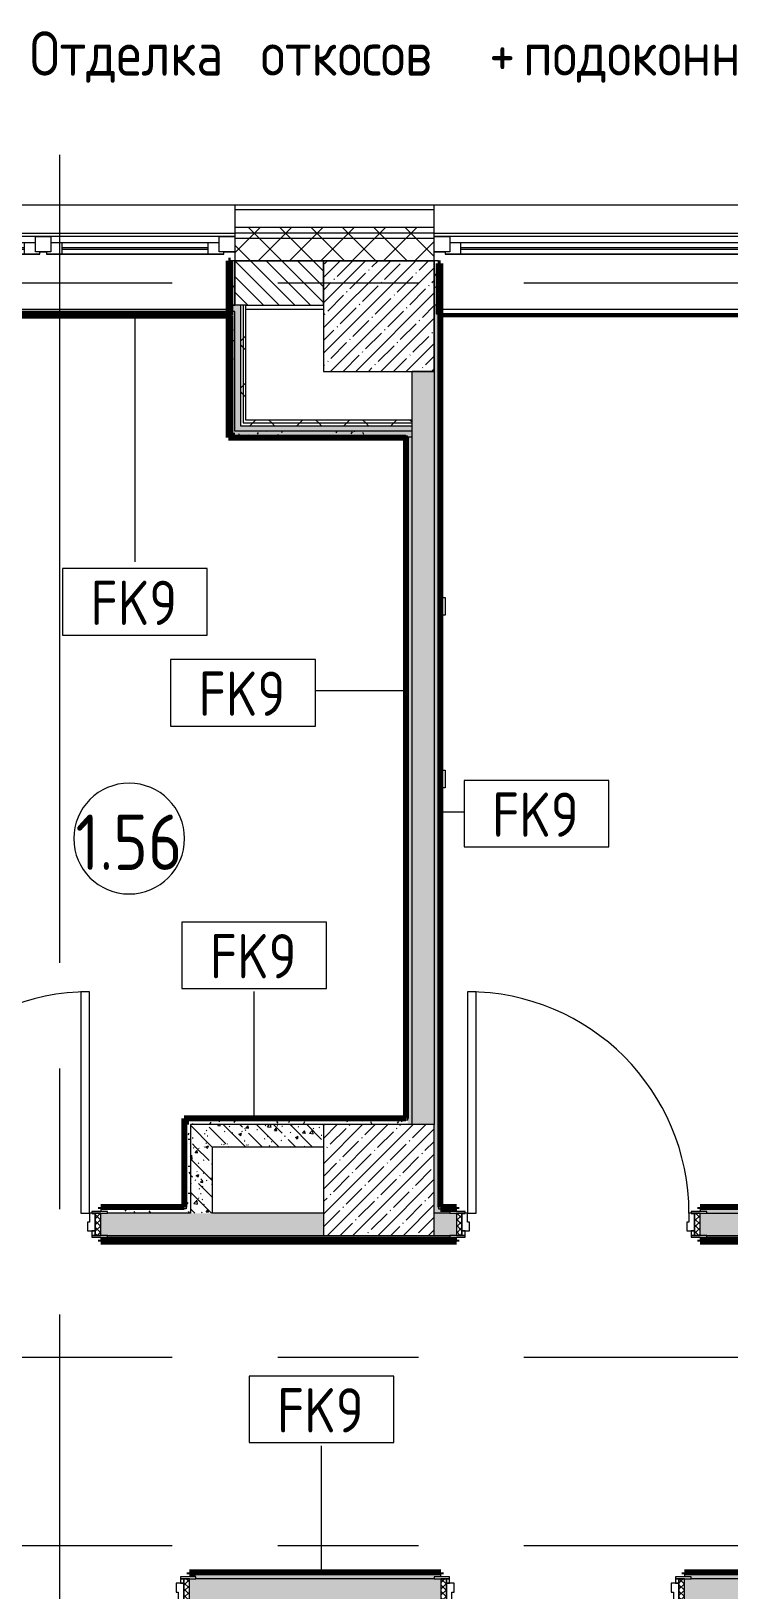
# Model space of a CAD drawing. Header units: millimetres. Extents: x 35144 to 233944, y -8553 to 29000.
# Drawn here: x 75431 to 78580, y 21100 to 28136 of the extents above; entities that cross this region are included whole.
import ezdxf

# ---------------------------------------------------------------- set-up
doc = ezdxf.new("R2010")
doc.units = ezdxf.units.MM
doc.linetypes.add('Осевая', pattern=[3175, 635, -476.25, 1587.5, -476.25])
for name, color, linetype, lineweight in [('A-AREA-IDEN', 7, 'Continuous', 9), ('A-DOOR', 7, 'Continuous', 9), ('A-DOOR-1', 7, 'Continuous', 13), ('A-DOOR-FRAM', 7, 'Continuous', 13), ('A-DOOR-FRAM-1', 7, 'Continuous', 9), ('A-GLAZ', 7, 'Continuous', 9), ('A-GLAZ-1', 7, 'Continuous', 13), ('A-WALL', 7, 'Continuous', 9), ('A-WALL-IDEN', 7, 'Continuous', 9), ('G-ANNO-TEXT', 7, 'Continuous', 9), ('I-WALL', 7, 'Continuous', 9), ('S-COLS', 7, 'Continuous', 9), ('Оси', 7, 'Continuous', 9), ('Оси-2', 7, 'Осевая', 9)]:
    doc.layers.add(name, color=color, linetype=linetype, lineweight=lineweight)
for name, color, linetype, lineweight, true_color in [('A-WALL-1', 7, 'Continuous', 9, 0xc0c0c0), ('A-WALL-4', 7, 'Continuous', 9, 0x73b588), ('I-WALL-1', 7, 'Continuous', 9, 0x73b588), ('I-WALL-10', 7, 'Continuous', 50, 0x73b588), ('I-WALL-2', 7, 'Continuous', 9, 0x74ba7c), ('I-WALL-6', 7, 'Continuous', 9, 0xc0c0c0), ('I-WALL-9', 7, 'Continuous', 80, 0x73b588), ('S-WALL-ANLY', 7, 'Continuous', 13, 0x008040), ('S-WALL-ANLY-1', 7, 'Continuous', 5, 0x008040)]:
    doc.layers.add(name, color=color, linetype=linetype, lineweight=lineweight, true_color=true_color)
doc.styles.add('GOST Common', font='GOST_Common.ttf', dxfattribs={"width": 0.9, "height": 200})
doc.styles.add('GOST Common_1', font='GOST_Common.ttf', dxfattribs={"width": 0.9, "height": 250})
pattern_1 = [(135, (0, 0), (-75.43415, -75.43415), [106.68, -17.78, 3.556, -17.78]), (135, (0, 75.39), (-75.43415, -75.43415), []), (50, (0, 0), (127.52922, -11.15758), [13.335, -146.685]), (355, (0, 0), (-24.66966, 133.74002), [10.668, -117.348]), (100.451, (10.63, -0.93), (102.85973, 122.58178), [11.333, -124.663]), (46.184, (0, 35.56), (189.75516, -29.43036), [20.002, -220.027]), (96.636, (15.81, 33.1), (166.1822, 173.1996), [17, -186.995]), (351.184, (0, 35.56), (166.18393, 173.19757), [16.002, -176.022]), (21, (17.78, 26.67), (106.13027, -71.58603), [13.335, -146.685]), (326, (17.78, 26.67), (43.26188, 128.93175), [10.668, -117.348]), (71.451, (26.62, 20.7), (149.39198, 57.34505), [11.333, -124.663]), (37.5, (0, 0), (2.162228, 59.188357), [3.353, -112.573, 3.353, -115.773, -117.793]), (37.5, (0, 0), (2.162228, 59.188357), [-235.052, 3.353, -114.44]), (7.5, (0, 0), (46.773857, 70.126152), [3.353, -64.567, 3.353, -109.906, -44.894]), (7.5, (0, 0), (46.773857, 70.126152), [-181.178, 3.353, -41.542]), (327.5, (-39.65, 0), (94.91367, -4.010093), [3.353, -41.097, 3.353, -135.331, -184.023]), (327.5, (-39.65, 0), (94.91367, -4.010093), [-183.134, 3.353, -180.67]), (317.5, (-57.43, 0), (103.69057, 17.79882), [3.353, -54.432, 3.353, -88.748, -130.683]), (317.5, (-57.43, 0), (103.69057, 17.79882), [-149.885, 3.353, -127.33])]
pattern_2 = [(135, (1751.41, 114.685), (-14.14214, -14.14214), []), (225, (1751.41, 114.685), (14.14214, -14.14214), [])]
pattern_3 = [(45, (-371.384, 114.685), (-14.1421, 14.1421), []), (135, (-371.384, 114.685), (-14.1421, -14.1421), [])]
pattern_4 = [(45, (0, 0), (-70.71068, 70.71068), []), (135, (0, 0), (-70.71068, -70.71068), [])]
pattern_5 = [(0, (0, 0), (121.92, 30.48), [10.058, -81.382, 10.058, -81.382, -487.68]), (0, (0, 0), (121.92, 30.48), [-182.88, 10.058, -172.822, 10.058, -81.382, -213.36]), (0, (0, 0), (121.92, 30.48), [-457.2, 10.058, -50.902, 10.058, -142.342]), (120, (45.72, 15.24), (-87.356454, 90.345817), [10.058, -81.382, 10.058, -81.382, -487.68]), (120, (45.72, 15.24), (-87.356454, 90.345817), [-182.88, 10.058, -172.822, 10.058, -81.382, -213.36]), (120, (45.72, 15.24), (-87.356454, 90.345817), [-457.2, 10.058, -50.902, 10.058, -142.342]), (240, (60.96, 76.2), (-34.563546, -120.825817), [10.058, -81.382, 10.058, -81.382, -487.68]), (240, (60.96, 76.2), (-34.563546, -120.825817), [-182.88, 10.058, -172.822, 10.058, -81.382, -213.36]), (240, (60.96, 76.2), (-34.563546, -120.825817), [-457.2, 10.058, -50.902, 10.058, -142.342])]
pattern_6 = [(45, (0, 0), (-106.06602, 106.06602), []), (135, (0, 0), (-106.06602, -106.06602), [])]

# ---------------------------------------------------------------- blocks, each defined once
blk = doc.blocks.new('110_Дверь_СКБ_1Ст_Внутренняя1 - Д-11п 1100x2100h_кладовые _все__ коридор _между помещениями блока столовой__ моечные _все_ 2-32102277-План отделки стен 1 этажа в осях 17-23')
at = {"layer": 'A-DOOR'}
h = blk.add_hatch(dxfattribs=at)
h.set_pattern_fill('FP_26', color=256, style=0, pattern_type=2)
h.set_pattern_definition(pattern_2)
h.paths.add_polyline_path([(562.5, -50), (562.5, 50), (537.5, 50), (537.5, -50)])
at = {"layer": 'A-DOOR-FRAM-1'}
h = blk.add_hatch(dxfattribs=at)
h.set_pattern_fill('FP_27', color=256, style=0, pattern_type=2)
h.set_pattern_definition(pattern_3)
h.paths.add_polyline_path([(-512.5, -50), (-512.5, 50), (-537.5, 50), (-537.5, -50)])
at = {"layer": 'A-DOOR'}
blk.add_arc((-487.5, 50), 1000, 360, 90, dxfattribs=at)
at = {"layer": 'A-DOOR-1'}
for p, q in [((-487.5, 1050), (-487.5, 50)), ((-447.5, 1050), (-487.5, 1050)), ((-447.5, 50), (-447.5, 1050)), ((-487.5, 50), (-447.5, 50))]:
    blk.add_line(p, q, dxfattribs=at)
at = {"layer": 'A-DOOR-FRAM'}
for p, q in [((-497.5, 58), (-567.5, 58)), ((-567.5, 58), (-567.5, 50)), ((-567.5, 50), (-497.5, 50)), ((-512.5, 50), (-537.5, 50)), ((-537.5, 50), (-537.5, -50)), ((-487.5, 50), (-512.5, 50)), ((-512.5, 50), (-512.5, -30)), ((-512.5, -50), (-512.5, 50)), ((-497.5, 50), (-512.5, 50)), ((-512.5, 50), (-512.5, 49)), ((-512.5, 49), (-497.5, 49)), ((-497.5, 50), (-497.5, 58)), ((-497.5, 49), (-497.5, 50)), ((-487.5, 10), (-487.5, 50)), ((-477.5, 10), (-487.5, 10)), ((-477.5, -30), (-477.5, 10)), ((512.5, 10), (502.5, 10)), ((502.5, 10), (502.5, -30)), ((512.5, 50), (512.5, 10)), ((537.5, 50), (512.5, 50)), ((592.5, 58), (522.5, 58)), ((522.5, 58), (522.5, 50)), ((537.5, 50), (522.5, 50)), ((522.5, 50), (522.5, 49)), ((522.5, 50), (592.5, 50)), ((522.5, 49), (537.5, 49)), ((537.5, -30), (537.5, 50)), ((562.5, 50), (537.5, 50)), ((537.5, 50), (537.5, -50)), ((537.5, 49), (537.5, 50)), ((562.5, -50), (562.5, 50)), ((592.5, 50), (592.5, 58)), ((-497.5, -50), (-567.5, -50)), ((-567.5, -50), (-567.5, -58)), ((-567.5, -58), (-497.5, -58)), ((-537.5, -50), (-512.5, -50)), ((-512.5, -30), (-477.5, -30)), ((-497.5, -30), (-512.5, -30)), ((-512.5, -30), (-512.5, -50)), ((-512.5, -50), (-497.5, -50)), ((-497.5, -50), (-497.5, -30)), ((-497.5, -58), (-497.5, -50)), ((502.5, -30), (537.5, -30)), ((537.5, -30), (522.5, -30)), ((522.5, -30), (522.5, -50)), ((522.5, -50), (537.5, -50)), ((592.5, -50), (522.5, -50)), ((522.5, -50), (522.5, -58)), ((522.5, -58), (592.5, -58)), ((537.5, -50), (537.5, -30)), ((537.5, -50), (562.5, -50)), ((592.5, -58), (592.5, -50))]:
    blk.add_line(p, q, dxfattribs=at)
blk = doc.blocks.new('110_Дверь_СКБ_1Ст_Внутренняя1 - Д-11 1100x2100h_кладовые _все__ коридор _между помещениями блока столовой__ моечные _все_-32089444-План отделки стен 1 этажа в осях 17-23')
at = {"layer": 'A-DOOR'}
h = blk.add_hatch(dxfattribs=at)
h.set_pattern_fill('FP_26', color=256, style=0, pattern_type=2)
h.set_pattern_definition(pattern_2)
h.paths.add_polyline_path([(562.5, -50), (562.5, 50), (537.5, 50), (537.5, -50)])
at = {"layer": 'A-DOOR-FRAM-1'}
h = blk.add_hatch(dxfattribs=at)
h.set_pattern_fill('FP_27', color=256, style=0, pattern_type=2)
h.set_pattern_definition(pattern_3)
h.paths.add_polyline_path([(-512.5, -50), (-512.5, 50), (-537.5, 50), (-537.5, -50)])
at = {"layer": 'A-DOOR'}
blk.add_arc((512.5, 50), 1000, 90, 180, dxfattribs=at)
at = {"layer": 'A-DOOR-1'}
for p, q in [((512.5, 1050), (472.5, 1050)), ((472.5, 1050), (472.5, 50)), ((512.5, 50), (512.5, 1050)), ((472.5, 50), (512.5, 50))]:
    blk.add_line(p, q, dxfattribs=at)
at = {"layer": 'A-DOOR-FRAM'}
for p, q in [((-497.5, 58), (-567.5, 58)), ((-567.5, 58), (-567.5, 50)), ((-567.5, 50), (-497.5, 50)), ((-512.5, 50), (-537.5, 50)), ((-537.5, 50), (-537.5, -50)), ((-487.5, 50), (-512.5, 50)), ((-512.5, 50), (-512.5, -30)), ((-512.5, -50), (-512.5, 50)), ((-497.5, 50), (-512.5, 50)), ((-512.5, 50), (-512.5, 49)), ((-512.5, 49), (-497.5, 49)), ((-497.5, 50), (-497.5, 58)), ((-497.5, 49), (-497.5, 50)), ((-487.5, 10), (-487.5, 50)), ((-477.5, 10), (-487.5, 10)), ((-477.5, -30), (-477.5, 10)), ((512.5, 10), (502.5, 10)), ((502.5, 10), (502.5, -30)), ((512.5, 50), (512.5, 10)), ((537.5, 50), (512.5, 50)), ((592.5, 58), (522.5, 58)), ((522.5, 58), (522.5, 50)), ((537.5, 50), (522.5, 50)), ((522.5, 50), (522.5, 49)), ((522.5, 50), (592.5, 50)), ((522.5, 49), (537.5, 49)), ((537.5, -30), (537.5, 50)), ((562.5, 50), (537.5, 50)), ((537.5, 50), (537.5, -50)), ((537.5, 49), (537.5, 50)), ((562.5, -50), (562.5, 50)), ((592.5, 50), (592.5, 58)), ((-497.5, -50), (-567.5, -50)), ((-567.5, -50), (-567.5, -58)), ((-567.5, -58), (-497.5, -58)), ((-537.5, -50), (-512.5, -50)), ((-512.5, -30), (-477.5, -30)), ((-497.5, -30), (-512.5, -30)), ((-512.5, -30), (-512.5, -50)), ((-512.5, -50), (-497.5, -50)), ((-497.5, -50), (-497.5, -30)), ((-497.5, -58), (-497.5, -50)), ((502.5, -30), (537.5, -30)), ((537.5, -30), (522.5, -30)), ((522.5, -30), (522.5, -50)), ((522.5, -50), (537.5, -50)), ((592.5, -50), (522.5, -50)), ((522.5, -50), (522.5, -58)), ((522.5, -58), (592.5, -58)), ((537.5, -50), (537.5, -30)), ((537.5, -50), (562.5, -50)), ((592.5, -58), (592.5, -50))]:
    blk.add_line(p, q, dxfattribs=at)
blk = doc.blocks.new('BSC_Колонна _Прямоугольная - 500х500-V25-План отделки стен 1 этажа в осях 17-23')
at = {"layer": 'S-COLS'}
h = blk.add_hatch(dxfattribs=at)
h.set_pattern_fill('FP_39', color=256, style=0, pattern_type=2)
h.set_pattern_definition([(45, (-77000, -22950), (-57.02463, 57.02463), []), (45, (-76942.975, -22950), (-57.02463, 57.02463), [100.806, -20.161, 3.353, -16.808])])
h.paths.add_polyline_path([(-250, -250), (250, -250), (250, 250), (-250, 250), (-250, -106.6)])
for p, q in [((250, 250), (-250, 250)), ((-250, 250), (-250, -250)), ((250, -250), (250, 250)), ((-250, -250), (250, -250))]:
    blk.add_line(p, q, dxfattribs=at)
blk = doc.blocks.new('110_Дверь_СКБ_2Ст - Д-10а_п__ СОШ_Дв_1450x2100h_Горячий цех 2-32185694-План отделки стен 1 этажа в осях 17-23')
at = {"layer": 'A-DOOR'}
h = blk.add_hatch(dxfattribs=at)
h.set_pattern_fill('FP_40', color=256, style=0, pattern_type=2)
h.set_pattern_definition([(135, (1601.41, 114.685), (-14.14214, -14.14214), []), (225, (1601.41, 114.685), (14.14214, -14.14214), [])])
h.paths.add_polyline_path([(712.5, 50), (687.5, 50), (687.5, -50), (712.5, -50)])
at = {"layer": 'A-DOOR-FRAM-1'}
h = blk.add_hatch(dxfattribs=at)
h.set_pattern_fill('FP_41', color=256, style=0, pattern_type=2)
h.set_pattern_definition([(45, (-521.384, 114.685), (-14.1421, 14.1421), []), (135, (-521.384, 114.685), (-14.1421, -14.1421), [])])
h.paths.add_polyline_path([(-669, 50), (-687.5, 50), (-687.5, -50), (-662.5, -50), (-662.5, 50)])
at = {"layer": 'A-DOOR'}
for centre, radius, start, end in [((-637.5, 50), 900, 0, 90), ((662.5, 50), 400, 90, 180)]:
    blk.add_arc(centre, radius, start, end, dxfattribs=at)
at = {"layer": 'A-DOOR-1'}
for p, q in [((-637.5, 950), (-637.5, 50)), ((-597.5, 950), (-637.5, 950)), ((-597.5, 50), (-597.5, 950)), ((662.5, 450), (622.5, 450)), ((622.5, 450), (622.5, 50)), ((662.5, 50), (662.5, 450)), ((-637.5, 50), (-597.5, 50)), ((622.5, 50), (662.5, 50))]:
    blk.add_line(p, q, dxfattribs=at)
at = {"layer": 'A-DOOR-FRAM'}
for p, q in [((-647.5, 58), (-717.5, 58)), ((-717.5, 58), (-717.5, 50)), ((-717.5, 50), (-647.5, 50)), ((-662.5, 50), (-687.5, 50)), ((-687.5, 50), (-687.5, -50)), ((-637.5, 50), (-662.5, 50)), ((-662.5, 50), (-662.5, -30)), ((-662.5, -50), (-662.5, 50)), ((-647.5, 50), (-647.5, 58)), ((-637.5, 10), (-637.5, 50)), ((-627.5, 10), (-637.5, 10)), ((-627.5, -30), (-627.5, 10)), ((662.5, 10), (652.5, 10)), ((652.5, 10), (652.5, -30)), ((662.5, 50), (662.5, 10)), ((687.5, 50), (662.5, 50)), ((742.5, 58), (672.5, 58)), ((672.5, 58), (672.5, 50)), ((672.5, 50), (742.5, 50)), ((687.5, -30), (687.5, 50)), ((712.5, 50), (687.5, 50)), ((687.5, 50), (687.5, -50)), ((712.5, -50), (712.5, 50)), ((742.5, 50), (742.5, 58)), ((-647.5, -50), (-717.5, -50)), ((-717.5, -50), (-717.5, -58)), ((-717.5, -58), (-647.5, -58)), ((-687.5, -50), (-662.5, -50)), ((-662.5, -30), (-627.5, -30)), ((-647.5, -30), (-662.5, -30)), ((-662.5, -30), (-662.5, -50)), ((-662.5, -50), (-647.5, -50)), ((-647.5, -50), (-647.5, -30)), ((-647.5, -58), (-647.5, -50)), ((652.5, -30), (687.5, -30)), ((687.5, -30), (672.5, -30)), ((672.5, -30), (672.5, -50)), ((672.5, -50), (687.5, -50)), ((742.5, -50), (672.5, -50)), ((672.5, -50), (672.5, -58)), ((672.5, -58), (742.5, -58)), ((687.5, -50), (687.5, -30)), ((687.5, -50), (712.5, -50)), ((742.5, -58), (742.5, -50))]:
    blk.add_line(p, q, dxfattribs=at)
blk = doc.blocks.new('120_Окно_СКБ_2Ст - 120_Окно_СКБ_2Ст 2100х2400 _мал створка справа_-19092174-План отделки стен 1 этажа в осях 17-23')
at = {"layer": 'A-GLAZ'}
for p, q in [((1050, -5), (-1050, -5)), ((-930, -55), (100, -55)), ((100, -65), (-930, -65)), ((270, -55), (930, -55)), ((930, -65), (270, -65)), ((-1050, -75), (-1000, -75)), ((170, -75), (200, -75)), ((1000, -75), (1050, -75))]:
    blk.add_line(p, q, dxfattribs=at)
at = {"layer": 'A-GLAZ-1'}
for p, q in [((-1050, -75), (-1050, -5)), ((-1050, -5), (-980, -5)), ((-980, -5), (-980, -75)), ((150, -35), (-980, -35)), ((-980, -35), (-980, -75)), ((-930, -85), (-930, -35)), ((100, -85), (100, -35)), ((150, -75), (150, -5)), ((150, -5), (220, -5)), ((150, -75), (150, -35)), ((220, -5), (220, -75)), ((980, -35), (220, -35)), ((220, -35), (220, -75)), ((270, -85), (270, -35)), ((930, -85), (930, -35)), ((980, -75), (980, -5)), ((980, -5), (1050, -5)), ((980, -75), (980, -35)), ((1050, -5), (1050, -75)), ((-980, -75), (-1050, -75)), ((-980, -75), (-1000, -75)), ((-1000, -75), (-1000, -85)), ((-1000, -85), (170, -85)), ((170, -85), (-1000, -85)), ((220, -75), (150, -75)), ((170, -75), (150, -75)), ((170, -85), (170, -75)), ((220, -75), (200, -75)), ((200, -75), (200, -85)), ((200, -85), (1000, -85)), ((1000, -85), (200, -85)), ((1050, -75), (980, -75)), ((1000, -75), (980, -75)), ((1000, -85), (1000, -75))]:
    blk.add_line(p, q, dxfattribs=at)
blk = doc.blocks.new('120_Окно_СКБ_2Ст - 120_Окно_СКБ_2Ст 3100х2500 _мал_створка слева_ 2-19089248-План отделки стен 1 этажа в осях 17-23')
at = {"layer": 'A-GLAZ'}
for p, q in [((1550, -5), (-1550, -5)), ((-1430, -55), (600, -55)), ((600, -65), (-1430, -65)), ((770, -55), (1430, -55)), ((1430, -65), (770, -65)), ((-1550, -75), (-1500, -75)), ((670, -75), (700, -75)), ((1500, -75), (1550, -75))]:
    blk.add_line(p, q, dxfattribs=at)
at = {"layer": 'A-GLAZ-1'}
for p, q in [((-1550, -75), (-1550, -5)), ((-1550, -5), (-1480, -5)), ((-1480, -5), (-1480, -75)), ((650, -35), (-1480, -35)), ((-1480, -35), (-1480, -75)), ((-1430, -85), (-1430, -35)), ((600, -85), (600, -35)), ((650, -75), (650, -5)), ((650, -5), (720, -5)), ((650, -75), (650, -35)), ((720, -5), (720, -75)), ((1480, -35), (720, -35)), ((720, -35), (720, -75)), ((770, -85), (770, -35)), ((1430, -85), (1430, -35)), ((1480, -75), (1480, -5)), ((1480, -5), (1550, -5)), ((1480, -75), (1480, -35)), ((1550, -5), (1550, -75)), ((-1480, -75), (-1550, -75)), ((-1480, -75), (-1500, -75)), ((-1500, -75), (-1500, -85)), ((-1500, -85), (670, -85)), ((670, -85), (-1500, -85)), ((720, -75), (650, -75)), ((670, -75), (650, -75)), ((670, -85), (670, -75)), ((720, -75), (700, -75)), ((700, -75), (700, -85)), ((700, -85), (1500, -85)), ((1500, -85), (700, -85)), ((1550, -75), (1480, -75)), ((1500, -75), (1480, -75)), ((1500, -85), (1500, -75))]:
    blk.add_line(p, q, dxfattribs=at)
blk = doc.blocks.new('Штора противопожарная_Рен - ШТ_700х700-V51-План отделки стен 1 этажа в осях 17-23')
at = {"layer": 'A-DOOR'}
for p, q in [((-430, 100), (-350, 100)), ((-430, 78), (-430, 100)), ((-350, 100), (-350, 78)), ((350, 100), (430, 100)), ((350, 78), (350, 100)), ((430, 100), (430, 78))]:
    blk.add_line(p, q, dxfattribs=at)
blk = doc.blocks.new('М_стена_0001 - Типоразмер_без рамки-25382661-План отделки стен 1 этажа в осях 17-23')
at = {"layer": 'A-WALL-IDEN'}
for p, q in [((3.258, 1.523), (-3.273, 1.523)), ((-3.273, 1.523), (-3.273, -1.477)), ((3.258, -1.477), (3.258, 1.523)), ((-3.273, -1.477), (3.258, -1.477))]:
    blk.add_line(p, q, dxfattribs=at)
blk = doc.blocks.new('Марка_Помещения - Номер-25198446-План отделки стен 1 этажа в осях 17-23')
at = {"layer": 'A-AREA-IDEN'}
for start, end in [(360, 180), (180, 360)]:
    blk.add_arc((0, 0), 2.5, start, end, dxfattribs=at)

msp = doc.modelspace()

# ---------------------------------------------------------------- hatches: boundary and pattern name
at = {"layer": 'A-WALL'}
h = msp.add_hatch(dxfattribs=at)
h.set_pattern_fill('FP_17', color=256, style=0, pattern_type=2)
h.set_pattern_definition(pattern_4)
h.paths.add_polyline_path([(84970, 27200), (84970, 27250), (80350, 27250), (80350, 27200), (84290.1, 27200)])
h.paths.add_polyline_path([(68210, 27200), (70810, 27200), (70810, 27250), (68210, 27250)])
h.paths.add_polyline_path([(74250, 27200), (74250, 27250), (72910, 27250), (72910, 27200), (73899.9, 27200)])
h.paths.add_polyline_path([(76350, 27200), (77250, 27200), (77250, 27250), (76350, 27250)])
h.paths.add_polyline_path([(60005, 27200), (61060, 27200), (61060, 27250), (60005, 27250)])
h.paths.add_polyline_path([(57201.2, 27200), (57705, 27200), (57705, 27250), (56860, 27250), (56860, 27200)])
h.paths.add_polyline_path([(50860, 27200), (51760, 27200), (51760, 27250), (50860, 27250)])
h.paths.add_polyline_path([(66160, 27200), (67110, 27200), (67110, 27250), (66160, 27250)])
h.paths.add_polyline_path([(54603.7, 27200), (54760, 27200), (54760, 27250), (53860, 27250), (53860, 27200), (53861.5, 27200)])
h.paths.add_polyline_path([(48760, 27200), (48760, 27250), (47660, 27250), (47660, 27200), (48666.4, 27200)])
h.paths.add_polyline_path([(42160, 27200), (44560, 27200), (44560, 27250), (42160, 27250)])
h = msp.add_hatch(dxfattribs=at)
h.set_pattern_fill('FP_17', color=256, style=0, pattern_type=2)
h.set_pattern_definition(pattern_4)
h.paths.add_polyline_path([(84970, 27100), (84970, 27200), (80350, 27200), (80350, 27100), (84290.1, 27100)])
h.paths.add_polyline_path([(77250, 27100), (77250, 27200), (76350, 27200), (76350, 27100), (76868.5, 27100)])
h.paths.add_polyline_path([(67078, 27100), (67110, 27100), (67110, 27102), (67078, 27102), (67078, 27110), (67110, 27110), (67110, 27200), (66160, 27200), (66160, 27100), (67060, 27100)])
h.paths.add_polyline_path([(68210, 27100), (70810, 27100), (70810, 27200), (68210, 27200), (68210, 27110), (68242, 27110), (68242, 27102), (68210, 27102)])
h.paths.add_polyline_path([(74040, 27100), (74250, 27100), (74250, 27200), (72910, 27200), (72910, 27100), (73899.9, 27100)])
h.paths.add_polyline_path([(60005, 27100), (61060, 27100), (61060, 27200), (60005, 27200)])
h.paths.add_polyline_path([(54160, 27100), (54760, 27100), (54760, 27200), (53860, 27200), (53860, 27100), (53861.5, 27100)])
h.paths.add_polyline_path([(48160, 27100), (48760, 27100), (48760, 27200), (47660, 27200), (47660, 27100), (47924.2, 27100)])
h.paths.add_polyline_path([(56860, 27100), (57705, 27100), (57705, 27200), (56860, 27200)])
h.paths.add_polyline_path([(50860, 27100), (51760, 27100), (51760, 27200), (50860, 27200)])
h.paths.add_polyline_path([(44560, 27100), (44560, 27200), (42160, 27200), (42160, 27100), (44213.4, 27100)])
h = msp.add_hatch(dxfattribs=at)
h.set_pattern_fill('FP_22', color=256, style=0, pattern_type=2)
h.set_pattern_definition([(135, (0, 0), (-35.35534, -35.35534), [])])
h.paths.add_polyline_path([(73540, 26900), (73540, 27100), (72910, 27100), (72910, 26900)])
h.paths.add_polyline_path([(74040, 26900), (74250, 26900), (74250, 27100), (74040, 27100)])
h.paths.add_polyline_path([(80650, 26900), (80650, 27100), (80350, 27100), (80350, 26900), (80579.3, 26900)])
h.paths.add_polyline_path([(76750, 26900), (76750, 27100), (76350, 27100), (76350, 26900)])
h.paths.add_polyline_path([(67060, 26900), (67060, 27100), (66760, 27100), (66760, 26900), (66849.3, 26900)])
h.paths.add_polyline_path([(68704.7, 26900), (70310, 26900), (70310, 27100), (68206, 27100), (68206, 26900), (68410, 26900)])
h.paths.add_polyline_path([(56860, 26900), (57705, 26900), (57705, 27100), (56860, 27100)])
h.paths.add_polyline_path([(54160, 26900), (54160, 27100), (53860, 27100), (53860, 26900), (53861.5, 26900)])
h.paths.add_polyline_path([(60760, 26900), (61060, 26900), (61060, 27100), (60760, 27100)])
h.paths.add_polyline_path([(60160, 26900), (60160, 27100), (60005, 27100), (60005, 26900)])
h.paths.add_polyline_path([(51760, 26900), (51760, 27100), (50860, 27100), (50860, 26900), (51635, 26900)])
h.paths.add_polyline_path([(47924.2, 26900), (48160, 26900), (48160, 27100), (47660, 27100), (47660, 26900), (47738.7, 26900)])
h.paths.add_polyline_path([(44560, 26900), (44560, 27100), (42760, 27100), (42760, 26900), (44213.4, 26900)])
at = {"layer": 'I-WALL'}
h = msp.add_hatch(dxfattribs=at)
h.set_pattern_fill('FP_80', color=256, style=0, pattern_type=2)
h.set_pattern_definition(pattern_5)
h.paths.add_polyline_path([(76330, 26900), (76350, 26900), (76350, 27100), (76330, 27100)])
h = msp.add_hatch(dxfattribs=at)
h.set_pattern_fill('FP_80', color=256, style=0, pattern_type=2)
h.set_pattern_definition(pattern_5)
h.paths.add_polyline_path([(77250, 26900), (77270, 26900), (77270, 27100), (77250, 27100)])
for points in [[(76375, 26355), (76375, 26900), (76325, 26900), (76325, 26355)], [(76868.5, 26305), (77150, 26305), (77150, 26355), (76325, 26355), (76325, 26305)]]:
    msp.add_hatch(color=256, dxfattribs=at).paths.add_polyline_path(points)
h = msp.add_hatch(dxfattribs=at)
h.set_pattern_fill('FP_81', color=256, style=0, pattern_type=2)
h.set_pattern_definition(pattern_6)
h.paths.add_polyline_path([(76387.5, 26367.5), (76387.5, 26900), (76375, 26900), (76375, 26367.5)])
h = msp.add_hatch(dxfattribs=at)
h.set_pattern_fill('FP_81', color=256, style=0, pattern_type=2)
h.set_pattern_definition(pattern_6)
h.paths.add_polyline_path([(76400, 26380), (76400, 26900), (76387.5, 26900), (76387.5, 26380)])
h = msp.add_hatch(dxfattribs=at)
h.set_pattern_fill('FP_80', color=256, style=0, pattern_type=2)
h.set_pattern_definition(pattern_5)
h.paths.add_polyline_path([(77270, 22800), (77270, 26900), (77250, 26900), (77250, 22800)])
h = msp.add_hatch(dxfattribs=at)
h.set_pattern_fill('FP_80', color=256, style=0, pattern_type=2)
h.set_pattern_definition(pattern_5)
h.paths.add_polyline_path([(80350, 26860), (80630, 26860), (80630, 26880), (80350, 26880)])
h.paths.add_polyline_path([(77260, 26860), (77270, 26860), (77270, 26880), (77260, 26880)])
h = msp.add_hatch(dxfattribs=at)
h.set_pattern_fill('FP_80', color=256, style=0, pattern_type=2)
h.set_pattern_definition(pattern_5)
h.paths.add_polyline_path([(76350, 26310), (76350, 26870), (76330, 26870), (76330, 26310)])
h = msp.add_hatch(dxfattribs=at)
h.set_pattern_fill('FP_20', color=256, style=0, pattern_type=2)
h.set_pattern_definition(pattern_1)
h.paths.add_polyline_path([(77250, 23200), (77250, 26600), (77150, 26600), (77150, 23200)])
h = msp.add_hatch(dxfattribs=at)
h.set_pattern_fill('FP_80', color=256, style=0, pattern_type=2)
h.set_pattern_definition(pattern_5)
h.paths.add_polyline_path([(77150, 26310), (77150, 26330), (76350, 26330), (76350, 26310), (77130, 26310)])
h = msp.add_hatch(dxfattribs=at)
h.set_pattern_fill('FP_81', color=256, style=0, pattern_type=2)
h.set_pattern_definition(pattern_6)
h.paths.add_polyline_path([(76868.5, 26355), (77150, 26355), (77150, 26367.5), (76375, 26367.5), (76375, 26355)])
h = msp.add_hatch(dxfattribs=at)
h.set_pattern_fill('FP_81', color=256, style=0, pattern_type=2)
h.set_pattern_definition(pattern_6)
h.paths.add_polyline_path([(77150, 26367.5), (77150, 26380), (76387.5, 26380), (76387.5, 26367.5), (76868.5, 26367.5)])
h = msp.add_hatch(dxfattribs=at)
h.set_pattern_fill('FP_80', color=256, style=0, pattern_type=2)
h.set_pattern_definition(pattern_5)
h.paths.add_polyline_path([(77150, 23200), (77150, 26310), (77130, 26310), (77130, 23200)])
h = msp.add_hatch(dxfattribs=at)
h.set_pattern_fill('FP_80', color=256, style=0, pattern_type=2)
h.set_pattern_definition(pattern_5)
h.paths.add_polyline_path([(76150, 23200), (77130, 23200), (77130, 23220), (76130, 23220), (76130, 23200)])
h = msp.add_hatch(dxfattribs=at)
h.set_pattern_fill('FP_80', color=256, style=0, pattern_type=2)
h.set_pattern_definition(pattern_5)
h.paths.add_polyline_path([(76150, 22800), (76150, 23200), (76130, 23200), (76130, 22800)])
h = msp.add_hatch(dxfattribs=at)
h.set_pattern_fill('FP_20', color=256, style=0, pattern_type=2)
h.set_pattern_definition(pattern_1)
h.paths.add_polyline_path([(76250, 23100), (76750, 23100), (76750, 23200), (76150, 23200), (76150, 23100)])
h = msp.add_hatch(dxfattribs=at)
h.set_pattern_fill('FP_20', color=256, style=0, pattern_type=2)
h.set_pattern_definition(pattern_1)
h.paths.add_polyline_path([(76150, 22800), (76250, 22800), (76250, 23100), (76150, 23100), (76150, 22843.4)])
h = msp.add_hatch(dxfattribs=at)
h.set_pattern_fill('FP_20', color=256, style=0, pattern_type=2)
h.set_pattern_definition(pattern_1)
h.paths.add_polyline_path([(82230, 22700), (82430, 22700), (82430, 22800), (82200, 22800), (82200, 22798), (82230, 22798), (82230, 22790), (82200, 22790), (82200, 22710), (82230, 22710), (82230, 22702), (82200, 22702), (82200, 22700)])
h.paths.add_polyline_path([(81250, 22700), (81250, 22702), (81220, 22702), (81220, 22710), (81250, 22710), (81250, 22790), (81220, 22790), (81220, 22798), (81250, 22798), (81250, 22800), (81150, 22800), (81150, 22700), (81220, 22700)])
h.paths.add_polyline_path([(79837.1, 22700), (80650, 22700), (80650, 22800), (78450, 22800), (78450, 22700), (78480, 22700)])
h.paths.add_polyline_path([(77350, 22700), (77350, 22800), (77250, 22800), (77250, 22700), (77320, 22700)])
h.paths.add_polyline_path([(75744.8, 22700), (76750, 22700), (76750, 22800), (75744.8, 22800)])
h.paths.add_polyline_path([(74614.8, 22700), (74644.8, 22700), (74644.8, 22800), (74040, 22800), (74040, 22700)])
h.paths.add_polyline_path([(73540, 22700), (73540, 22800), (70810, 22800), (70810, 22700), (72415.5, 22700)])
h.paths.add_polyline_path([(70310, 22700), (70310, 22800), (70210, 22800), (70210, 22700), (70240, 22700)])
h.paths.add_polyline_path([(69110, 22700), (69110, 22800), (68310, 22800), (68310, 22700), (69080, 22700)])
h = msp.add_hatch(dxfattribs=at)
h.set_pattern_fill('FP_80', color=256, style=0, pattern_type=2)
h.set_pattern_definition(pattern_5)
h.paths.add_polyline_path([(74614.8, 22800), (74614.8, 22808), (74644.8, 22808), (74644.8, 22820), (74060, 22820), (74060, 22800)])
h.paths.add_polyline_path([(76130, 22800), (76130, 22820), (75744.8, 22820), (75744.8, 22808), (75774.8, 22808), (75774.8, 22800)])
h = msp.add_hatch(dxfattribs=at)
h.set_pattern_fill('FP_80', color=256, style=0, pattern_type=2)
h.set_pattern_definition(pattern_5)
h.paths.add_polyline_path([(78480, 22800), (80650, 22800), (80650, 22820), (78450, 22820), (78450, 22808), (78480, 22808), (78480, 22800.3)])
h.paths.add_polyline_path([(77270, 22800), (77320, 22800), (77320, 22808), (77350, 22808), (77350, 22820), (77270, 22820)])
h = msp.add_hatch(dxfattribs=at)
h.set_pattern_fill('FP_80', color=256, style=0, pattern_type=2)
h.set_pattern_definition(pattern_5)
h.paths.add_polyline_path([(82330, 22680), (82330, 22700), (82200, 22700), (82200, 22680), (82310, 22680)])
h.paths.add_polyline_path([(75774.8, 22680), (77350, 22680), (77350, 22692), (77320, 22692), (77320, 22700), (75774.8, 22699.6), (75774.8, 22692), (75744.8, 22692), (75744.8, 22680)])
h.paths.add_polyline_path([(74614.8, 22680), (74644.8, 22680), (74644.8, 22692), (74614.8, 22692), (74614.8, 22700), (70240, 22700), (70240, 22692), (70210, 22692), (70210, 22680), (74040, 22680)])
h.paths.add_polyline_path([(81150, 22680), (81250, 22680), (81250, 22700), (78480, 22700), (78480, 22692), (78450, 22692), (78450, 22680), (80650, 22680)])
h.paths.add_polyline_path([(68310, 22680), (69110, 22680), (69110, 22692), (69080, 22692), (69080, 22700), (68310, 22700)])
h = msp.add_hatch(dxfattribs=at)
h.set_pattern_fill('FP_80', color=256, style=0, pattern_type=2)
h.set_pattern_definition(pattern_5)
h.paths.add_polyline_path([(78409.8, 21150), (78679.8, 21150), (78679.8, 21170), (78379.8, 21170), (78379.8, 21158), (78409.8, 21158)])
h.paths.add_polyline_path([(77249.8, 21150), (77249.8, 21158), (77279.8, 21158), (77279.8, 21170), (76169.8, 21170), (76169.8, 21158), (76174.8, 21158), (76174.8, 21150), (76868.5, 21150)])
h.paths.add_polyline_path([(68300, 21150), (69055, 21150), (69055, 21158), (69060, 21158), (69060, 21170), (68295, 21170), (68295, 21158), (68300, 21158), (68300, 21150.1)])
h.paths.add_polyline_path([(66478.2, 21150), (67140, 21150.1), (67140, 21158), (67145, 21158), (67145, 21170), (66260, 21170), (66260, 21150)])
h.paths.add_polyline_path([(70215, 21150), (74714.8, 21150), (74714.8, 21158), (74719.8, 21158), (74719.8, 21170), (70210, 21170), (70210, 21158), (70215, 21158)])
h = msp.add_hatch(dxfattribs=at)
h.set_pattern_fill('FP_20', color=256, style=0, pattern_type=2)
h.set_pattern_definition(pattern_1)
h.paths.add_polyline_path([(76144.8, 21050), (77279.8, 21050), (77279.8, 21150), (76144.8, 21150)])
h.paths.add_polyline_path([(78409.8, 21050), (78579.8, 21050), (78579.8, 21150), (78379.8, 21150), (78379.8, 21050)])
h.paths.add_polyline_path([(74714.8, 21050), (74744.8, 21050), (74744.8, 21150), (70810, 21150), (70810, 21050), (73899.9, 21050)])
h.paths.add_polyline_path([(68270, 21050), (69085, 21050), (69085, 21150), (68270, 21150)])
h.paths.add_polyline_path([(70215, 21050), (70310, 21050), (70310, 21150), (70185, 21150), (70185, 21050), (70210, 21050)])
h = msp.add_hatch(dxfattribs=at)
h.set_pattern_fill('FP_20', color=256, style=0, pattern_type=2)
h.set_pattern_definition(pattern_1)
h.paths.add_polyline_path([(78579.8, 15150), (78580, 15150.8), (78580, 15650), (78679.8, 15650), (78679.8, 18600), (78580, 18600), (78580, 19100), (78679.8, 19100), (78679.8, 21150), (78579.8, 21150), (78579.8, 15496.6)])
at = {"layer": 'I-WALL-1'}
for points in [[(76322, 26855), (76330, 26855), (76330, 27100), (76322, 27100)], [(77270, 26858), (77278, 26858), (77278, 27088), (77270, 27088)], [(76126.3, 26852), (76322, 26852), (76322, 26860), (74060, 26860), (74060, 26852), (75384.2, 26852)], [(76322, 26310), (76330, 26310), (76330, 26852), (76322, 26852), (76322, 26799.3)], [(77270, 22820), (77278, 22820), (77278, 26852), (77270, 26852), (77270, 22843.4)], [(76322, 26302), (77122, 26302), (77122, 26310), (76322, 26310)], [(77130, 23228), (77130, 26310), (77122, 26310), (77122, 23228)], [(76130, 22828), (76130, 23228), (76122, 23228), (76122, 22828)], [(76868.5, 23220), (77130, 23220), (77130, 23228), (76130, 23228), (76130, 23220)]]:
    msp.add_hatch(color=256, dxfattribs=at).paths.add_polyline_path(points)
h = msp.add_hatch(color=256, dxfattribs=at)
h.paths.add_polyline_path([(80630, 26852), (80630, 26860), (80330, 26860), (80330, 26852), (80622, 26852)])
h.paths.add_polyline_path([(77278, 26852), (77278, 26860), (77270, 26860), (77270, 26852)])
h = msp.add_hatch(color=256, dxfattribs=at)
h.paths.add_polyline_path([(75744.8, 22820), (76130, 22820), (76130, 22828), (75744.8, 22828)])
h.paths.add_polyline_path([(74080.9, 22820), (74644.8, 22820), (74644.8, 22828), (74060, 22828), (74060, 22820)])
h = msp.add_hatch(color=256, dxfattribs=at)
h.paths.add_polyline_path([(78450, 22820), (80630, 22820), (80630, 22828), (78450, 22828)])
h.paths.add_polyline_path([(77278, 22820), (77350, 22820), (77350, 22828), (77278, 22828)])
h = msp.add_hatch(color=256, dxfattribs=at)
h.paths.add_polyline_path([(82310, 22672), (82310, 22680), (82200, 22680), (82200, 22672)])
h.paths.add_polyline_path([(76868.5, 22672), (77350, 22672), (77350, 22680), (75744.8, 22680), (75744.8, 22672)])
h.paths.add_polyline_path([(80945.2, 22672), (81250, 22672), (81250, 22680), (78450, 22680), (78450, 22672), (79837.1, 22672)])
h.paths.add_polyline_path([(74644.8, 22672), (74644.8, 22680), (70210, 22680), (70210, 22672), (73899.9, 22672)])
h.paths.add_polyline_path([(68290, 22672), (69110, 22672), (69110, 22680), (68290, 22680)])
h = msp.add_hatch(color=256, dxfattribs=at)
h.paths.add_polyline_path([(78699.8, 21170), (78699.8, 21178), (78379.8, 21178), (78379.8, 21170), (78679.8, 21170)])
h.paths.add_polyline_path([(66478.2, 21170), (67170, 21170), (67170, 21178), (66280, 21178), (66280, 21170)])
h.paths.add_polyline_path([(70210, 21170), (74744.8, 21170), (74744.8, 21178), (70185, 21178), (70185, 21170), (70189, 21170)])
h.paths.add_polyline_path([(77279.8, 21170), (77279.8, 21178), (76144.8, 21178), (76144.8, 21170), (76868.5, 21170)])
h.paths.add_polyline_path([(68270, 21170), (69085, 21170), (69085, 21178), (68270, 21178)])
at = {"layer": 'I-WALL-2'}
msp.add_hatch(color=256, dxfattribs=at).paths.add_polyline_path([(80314, 26852), (80330, 26852), (80330, 26856), (80322, 26856), (80322, 26860), (77278, 26860), (77278, 26852), (79837.1, 26852)])
at = {"layer": 'S-COLS'}
h = msp.add_hatch(dxfattribs=at)
h.set_pattern_fill('FP_1', color=256, style=0, pattern_type=2)
h.set_pattern_definition([(45, (0, 0), (-57.02463, 57.02463), []), (45, (57.025, 0), (-57.02463, 57.02463), [100.806, -20.161, 3.353, -16.808])])
h.paths.add_polyline_path([(76868.5, 26600), (77250, 26600), (77250, 27100), (76750, 27100), (76750, 26600)])

# ---------------------------------------------------------------- linework, layer by layer
at = {"layer": 'A-WALL'}
for p, q in [((77250, 27330), (76350, 27330)), ((77250, 27250), (76350, 27250)), ((77250, 27200), (76350, 27200)), ((76750, 27100), (76350, 27100)), ((76375, 26900), (76375, 26355)), ((76387.5, 26900), (76387.5, 26367.5)), ((77270, 26852), (77270, 26858)), ((76375, 26355), (77150, 26355)), ((76387.5, 26367.5), (77150, 26367.5)), ((77122, 26310), (77130, 26310)), ((77130, 23220), (76130, 23220)), ((77130, 23228), (77130, 23220)), ((76130, 22820), (75744.8, 22820)), ((76130, 22828), (76130, 22820)), ((80630, 22820), (78450, 22820)), ((77279.8, 21170), (76169.8, 21170)), ((77249.8, 21150), (76174.8, 21150)), ((78679.8, 21170), (78379.8, 21170)), ((78579.8, 21150), (78409.8, 21150))]:
    msp.add_line(p, q, dxfattribs=at)
at = {"layer": 'A-WALL-1'}
for p, q in [((76350, 27350), (68210, 27350)), ((76350, 27350), (76350, 27100)), ((84970, 27350), (76350, 27350)), ((77250, 27100), (77250, 27350)), ((76350, 27100), (76350, 26900)), ((76350, 27100), (77250, 27100)), ((76750, 26900), (76750, 27100)), ((76400, 26900), (76750, 26900))]:
    msp.add_line(p, q, dxfattribs=at)
at = {"layer": 'A-WALL-4'}
for p, q in [((77270, 26852), (77270, 22820)), ((77122, 26310), (76350, 26310)), ((77130, 23228), (77130, 26310)), ((76130, 22828), (76130, 23200)), ((77270, 22820), (77278, 22820))]:
    msp.add_line(p, q, dxfattribs=at)
at = {"layer": 'A-WALL-IDEN'}
for p, q in [((75899, 26856), (75899, 25740)), ((77126, 25157.6), (76713.5, 25157.6)), ((77274, 24611.6), (77384.9, 24611.6)), ((76437.5, 23224), (76437.5, 23800.7)), ((76740.8, 21174), (76740.8, 21750.7))]:
    msp.add_line(p, q, dxfattribs=at)
at = {"layer": 'I-WALL-10'}
msp.add_line((80330, 26852), (77278, 26852), dxfattribs=at)
at = {"layer": 'I-WALL-6'}
for p, q in [((76350, 27100), (76330, 27100)), ((76350, 26900), (76350, 27100)), ((77250, 27100), (77250, 23200)), ((77270, 27100), (77250, 27100)), ((77270, 27088), (77270, 27100)), ((76322, 26880), (74278, 26880)), ((76400, 26900), (76325, 26900)), ((76325, 26900), (76325, 26305)), ((76330, 26900), (76350, 26900)), ((76400, 26380), (76400, 26900)), ((76750, 26880), (76400, 26880)), ((77270, 26900), (77250, 26900)), ((77270, 26880), (77260, 26880)), ((77260, 26880), (77260, 26860)), ((80322, 26880), (77278, 26880)), ((76330, 26870), (76330, 26852)), ((76350, 26870), (76330, 26870)), ((76350, 26330), (76350, 26870)), ((77260, 26860), (77270, 26860)), ((80322, 26860), (77278, 26860)), ((77250, 26600), (77150, 26600)), ((77150, 23200), (77150, 26600)), ((77150, 26330), (76350, 26330)), ((77150, 26380), (76400, 26380)), ((76325, 26305), (77150, 26305)), ((76750, 23200), (76150, 23200)), ((76150, 23200), (76150, 22800)), ((76250, 23100), (76750, 23100)), ((76250, 22800), (76250, 23100)), ((75744.8, 22820), (75744.8, 22808)), ((76150, 22800), (75774.8, 22800)), ((76750, 22800), (76250, 22800)), ((77320, 22800), (77250, 22800)), ((77350, 22808), (77350, 22820)), ((78450, 22820), (78450, 22808)), ((78480, 22800), (80650, 22800)), ((75744.8, 22692), (75744.8, 22680)), ((75774.8, 22700), (76750, 22700)), ((77250, 22700), (77320, 22700)), ((77350, 22680), (77350, 22692)), ((78450, 22692), (78450, 22680)), ((78480, 22700), (80650, 22700)), ((76169.8, 21170), (76169.8, 21158)), ((77279.8, 21158), (77279.8, 21170)), ((78379.8, 21170), (78379.8, 21158)), ((78679.8, 21150), (78579.8, 21150))]:
    msp.add_line(p, q, dxfattribs=at)
at = {"layer": 'I-WALL-9'}
for p, q in [((76330, 27100), (76322, 27100)), ((76322, 27100), (76322, 26855)), ((76330, 26855), (76330, 27100)), ((77278, 27088), (77270, 27088)), ((77270, 27088), (77270, 26858)), ((77278, 22828), (77278, 27088)), ((76322, 26860), (74060, 26860)), ((74068, 26852), (76330, 26852)), ((76322, 26860), (76322, 26302)), ((76322, 26855), (76330, 26855)), ((76330, 26310), (76330, 26852)), ((77278, 26860), (77270, 26860)), ((77270, 26858), (77278, 26858)), ((76322, 26302), (77122, 26302)), ((76350, 26310), (76330, 26310)), ((77122, 26302), (77122, 23228)), ((76122, 23228), (76122, 22828)), ((77122, 23228), (76122, 23228)), ((76130, 23200), (76130, 23220)), ((76122, 22828), (75744.8, 22828)), ((75744.8, 22828), (75744.8, 22820)), ((77350, 22828), (77278, 22828)), ((77278, 22820), (77350, 22820)), ((77350, 22820), (77350, 22828)), ((80622, 22828), (78450, 22828)), ((78450, 22828), (78450, 22820)), ((77350, 22680), (75744.8, 22680)), ((75744.8, 22680), (75744.8, 22672)), ((75744.8, 22672), (77350, 22672)), ((77350, 22672), (77350, 22680)), ((81250, 22680), (78450, 22680)), ((78450, 22680), (78450, 22672)), ((78450, 22672), (81250, 22672)), ((77279.8, 21178), (76144.8, 21178)), ((76144.8, 21178), (76144.8, 21170)), ((76144.8, 21170), (76169.8, 21170)), ((77279.8, 21170), (77279.8, 21178)), ((78707.8, 21178), (78379.8, 21178)), ((78379.8, 21178), (78379.8, 21170))]:
    msp.add_line(p, q, dxfattribs=at)
at = {"layer": 'S-COLS'}
for p, q in [((77250, 27100), (76750, 27100)), ((76750, 27100), (76750, 26900)), ((77250, 26600), (77250, 27100)), ((76750, 26900), (76750, 26600)), ((76750, 26600), (77250, 26600))]:
    msp.add_line(p, q, dxfattribs=at)
at = {"layer": 'S-WALL-ANLY'}
for p, q in [((74250, 27225), (76350, 27225)), ((77250, 27225), (80350, 27225))]:
    msp.add_line(p, q, dxfattribs=at)
at = {"layer": 'S-WALL-ANLY-1'}
msp.add_line((77250, 27225), (76350, 27225), dxfattribs=at)
at = {"layer": 'Оси'}
msp.add_line((75560, 25078.1), (75560, 27578.1), dxfattribs=at)
at = {"layer": 'Оси-2'}
for p, q in [((38443.7, 27000), (82200, 27000)), ((75560, 593.7), (75560, 25078.1)), ((38443.7, 22150), (82200, 22150)), ((38443.7, 21300), (82200, 21300))]:
    msp.add_line(p, q, dxfattribs=at)

# ---------------------------------------------------------------- block references
at = {"layer": 'A-AREA-IDEN', "xscale": 99.99999999999993, "yscale": 99.99999999999993, "zscale": 99.99999999999993}
msp.add_blockref('Марка_Помещения - Номер-25198446-План отделки стен 1 этажа в осях 17-23', (75873, 24491.3), dxfattribs=at)
at = {"layer": 'A-DOOR'}
for name, p, rotation in [('Штора противопожарная_Рен - ШТ_700х700-V51-План отделки стен 1 этажа в осях 17-23', (77200, 25150), 270), ('110_Дверь_СКБ_2Ст - Д-10а_п__ СОШ_Дв_1450x2100h_Горячий цех 2-32185694-План отделки стен 1 этажа в осях 17-23', (75457.3, 21100), 180), ('110_Дверь_СКБ_1Ст_Внутренняя1 - Д-11п 1100x2100h_кладовые _все__ коридор _между помещениями блока столовой__ моечные _все_ 2-32102277-План отделки стен 1 этажа в осях 17-23', (77842.3, 21100), 180)]:
    msp.add_blockref(name, p, dxfattribs=dict(at, rotation=rotation))
for name, p in [('110_Дверь_СКБ_1Ст_Внутренняя1 - Д-11 1100x2100h_кладовые _все__ коридор _между помещениями блока столовой__ моечные _все_-32089444-План отделки стен 1 этажа в осях 17-23', (75182.3, 22750)), ('110_Дверь_СКБ_1Ст_Внутренняя1 - Д-11п 1100x2100h_кладовые _все__ коридор _между помещениями блока столовой__ моечные _все_ 2-32102277-План отделки стен 1 этажа в осях 17-23', (77887.5, 22750))]:
    msp.add_blockref(name, p, dxfattribs=at)
at = {"layer": 'A-GLAZ'}
for name, p in [('120_Окно_СКБ_2Ст - 120_Окно_СКБ_2Ст 2100х2400 _мал створка справа_-19092174-План отделки стен 1 этажа в осях 17-23', (75300, 27215)), ('120_Окно_СКБ_2Ст - 120_Окно_СКБ_2Ст 3100х2500 _мал_створка слева_ 2-19089248-План отделки стен 1 этажа в осях 17-23', (78800, 27215))]:
    msp.add_blockref(name, p, dxfattribs=at)
at = {"layer": 'A-WALL-IDEN', "xscale": 99.99999999999993, "yscale": 99.99999999999993, "zscale": 99.99999999999993}
for p in [(75899.8, 25557.5), (76387.7, 25147.2), (77712.3, 24601.2), (76438.3, 23962.3), (76741.6, 21912.3)]:
    msp.add_blockref('М_стена_0001 - Типоразмер_без рамки-25382661-План отделки стен 1 этажа в осях 17-23', p, dxfattribs=at)
at = {"layer": 'S-COLS'}
msp.add_blockref('BSC_Колонна _Прямоугольная - 500х500-V25-План отделки стен 1 этажа в осях 17-23', (77000, 22950), dxfattribs=at)

# ---------------------------------------------------------------- texts
at = {"layer": 'A-AREA-IDEN', "insert": (75631.1, 24599.9), "char_height": 250, "width": 606.076, "attachment_point": 1, "style": 'GOST Common_1'}
msp.add_mtext('1.56', dxfattribs=at)
at = {"layer": 'A-WALL-IDEN', "char_height": 200, "width": 497.848, "attachment_point": 1, "style": 'GOST Common'}
for insert in [(75698.8, 25655.5), (76186.8, 25245.2), (77511.3, 24699.2), (76237.4, 24060.3), (76540.6, 22010.3)]:
    msp.add_mtext('FK9', dxfattribs=dict(at, insert=insert))
at = {"layer": 'G-ANNO-TEXT', "char_height": 200, "attachment_point": 1, "style": 'GOST Common'}
for s, insert, width in [('Отделка', (75424.9, 28135.4), 1183.291), ('\\fGOST Common|b0|i0|c204|p34|;\\W.9; ', (76401.2, 28135.4), 79.367), ('откосов', (76466.7, 28135.4), 1118.354), ('подоконник', (77651.4, 28135.4), 1587.341), (' + ', (77389.5, 28135.4), 317.468)]:
    msp.add_mtext(s, dxfattribs=dict(at, insert=insert, width=width))

doc.saveas('drawing.dxf')
